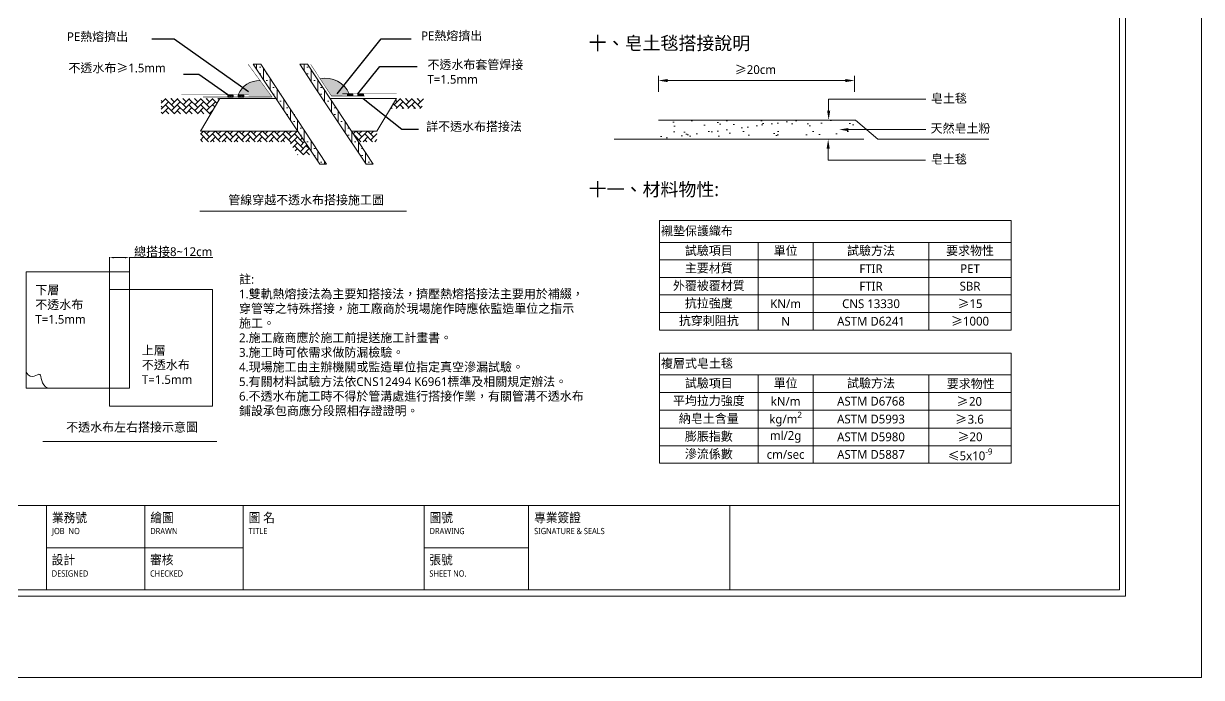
# Model space of a CAD drawing. Header units: millimetres. Extents: x 4039 to 8239, y -1070 to 1900.
# Drawn here: x 5554 to 8239, y -1070 to 421 of the extents above; entities that cross this region are included whole.
import ezdxf
from ezdxf.enums import TextEntityAlignment as Align

# ---------------------------------------------------------------- set-up
doc = ezdxf.new("R2010")
doc.units = ezdxf.units.MM
doc.styles.add('AEH', font='kaiu.ttf')
doc.styles.add('MtXpl_SimSun', font='SimSun.ttf')
doc.styles.get("Standard").update_dxf_attribs({"font": 'Microsoft JhengHei.ttf', "height": 20})
doc.styles.add('圖框文字', font='Microsoft JhengHei.ttf')
doc.styles.add('微軟正黑體-20', font='Microsoft JhengHei.ttf', dxfattribs={"height": 20})
doc.styles.add('微軟正黑體-30', font='Microsoft JhengHei.ttf', dxfattribs={"height": 30})
doc.dimstyles.new('ISO-25', dxfattribs={"dimtxt": 18, "dimasz": 10, "dimexe": 1.25, "dimexo": 0.625, "dimtad": 1, "dimtxsty": 'Standard', "dimcen": 2.5, "dimadec": 0, "dimazin": 0, "dimtfac": 1, "dimtmove": 0, "dimatfit": 3, "dimfxl": 1, "dimarcsym": 0})

msp = doc.modelspace()

# ---------------------------------------------------------------- hatches: boundary and pattern name
at = {"lineweight": 5}
h = msp.add_hatch(dxfattribs=at)
h.set_pattern_fill('SACNCR', color=256, scale=6.51, angle=45)
h.set_pattern_definition([(90, (3806.236, -445.1), (-15.50194, 0), []), (90, (3813.987, -437.349), (-15.50194, 0), [0, -15.50194])])
h.paths.add_polyline_path([(6200.815, 328.816), (6183.397, 328.816), (6220.407, 272.403), (6270.228, 197.588), (6334.623, 100.887), (6350.347, 100.887)])
h.paths.add_polyline_path([(6114.577, 272.403), (6164.397, 197.588), (6228.792, 100.887), (6244.517, 100.887), (6094.985, 328.816), (6077.567, 328.816)])
h = msp.add_hatch(color=256, dxfattribs=at)
h.dxf.hatch_style = 1
h.paths.add_polyline_path([(6229.989, 295.31), (6255.582, 256.299), (6280.509, 256.299), (6280.509, 261.218), (6296.374, 261.218, 0.35697986)])
h = msp.add_hatch(color=256, dxfattribs=at)
h.dxf.hatch_style = 1
h.paths.add_polyline_path([(6092.909, 291.343, 0.32566961), (6043.089, 258.788), (6066.839, 258.788), (6066.839, 253.869), (6120.333, 253.869)])
h = msp.add_hatch(dxfattribs=at)
h.set_pattern_fill('AR-HBONE', color=256, scale=0.093)
h.set_pattern_definition([(45, (3806.236, -445.1), (0, 13.36262), [28.3464, -9.4488]), (135, (3812.918, -438.419), (1e-15, 13.36262), [28.3464, -9.4488])])
h.paths.add_polyline_path([(6465.589, 250.794), (6402.575, 250.794), (6388.884, 227.759), (6461.259, 227.759)])
h.paths.add_polyline_path([(6359.065, 175.979), (6301.083, 175.979), (6316.787, 152.042), (6359.065, 152.042)])
h.paths.add_polyline_path([(6178.787, 175.979), (5956.949, 175.979), (5956.949, 152.042), (6158.785, 152.042), (6178.686, 122.158), (6214.628, 122.158)])
h.paths.add_polyline_path([(6001.253, 250.794), (5867.584, 250.794), (5867.584, 215.706), (5980.474, 215.706)])
h = msp.add_hatch(dxfattribs=at)
h.set_pattern_fill('ANSI37', color=256)
h.set_pattern_definition([(45, (2106.339, -512.0898), (-2.245064, 2.245064), []), (135, (2106.339, -512.0898), (-2.245064, -2.245064), [])])
h.paths.add_polyline_path([(6031.878, 253.869), (6031.878, 258.788), (6019.244, 258.788), (6019.244, 253.869)])
h.paths.add_polyline_path([(6055.723, 253.869), (6055.723, 258.788), (6043.089, 258.788), (6043.089, 253.869)])
h = msp.add_hatch(dxfattribs=at)
h.set_pattern_fill('ANSI37', color=256)
h.set_pattern_definition([(45, (2379.036, -509.6603), (-2.245064, 2.245064), []), (135, (2379.036, -509.6603), (-2.245064, -2.245064), [])])
h.paths.add_polyline_path([(6304.576, 256.299), (6304.576, 261.218), (6291.941, 261.218), (6291.941, 256.299)])
h.paths.add_polyline_path([(6328.42, 256.299), (6328.42, 261.218), (6315.786, 261.218), (6315.786, 256.299)])
h = msp.add_hatch(dxfattribs=at)
h.set_pattern_fill('AR-SAND', color=256)
h.set_pattern_definition([(37.5, (2416.494, -247.78), (-1.60003, 48.94132), [0, -38.608, 0, -43.18, 0, -41.275]), (7.5, (2416.494, -247.78), (44.9523, 71.6825), [0, -20.828, 0, -34.798, 0, -13.335]), (327.5, (2385.25, -247.78), (79.09924, 0.14372), [0, -12.7, 0, -45.72, 0, -59.69]), (317.5, (2385.25, -247.78), (76.3556, 22.2929), [0, -6.35, 0, -29.972, 0, -34.29])])
h.paths.add_polyline_path([(7450.265, 201.437), (7000.88, 201.437), (7000.88, 157.569), (7450.265, 157.569)])

# ---------------------------------------------------------------- linework, layer by layer
for p, q in [((8238.685, 1900.017, 163.187), (8238.685, -1069.983, 163.187)), ((8051.647, 1701.198, 163.187), (8051.647, -677.989, 163.187)), ((8051.647, 1701.198, 326.374), (8051.647, -677.989, 326.374)), ((8051.647, -870.247, 326.374), (8051.647, 1701.198, 326.374)), ((7000.88, 302.551), (7000.88, 265.807)), ((7448.037, 302.551), (7448.037, 265.807)), ((7022.319, 291.433), (7426.598, 291.433)), ((6296.374, 261.218), (6280.509, 261.218)), ((7388.969, 248.84), (7610.48, 248.84)), ((7388.969, 248.84), (7388.969, 222.876)), ((7000.88, 201.437), (7450.265, 201.437)), ((7450.265, 201.437), (7500.73, 157.569)), ((7434.073, 179.621), (7610.48, 179.621)), ((7469.318, 157.569), (6900.401, 157.569)), ((7387.856, 136.13), (7387.856, 110.166)), ((7500.73, 157.569), (7754.078, 157.569)), ((7387.856, 110.166), (7609.366, 110.166)), ((5955.626, -6.697), (6426.37, -6.697)), ((7003.239, -27.631), (7804.816, -27.631)), ((7003.239, -27.631), (7003.239, -277.631)), ((7804.816, -27.631), (7804.816, -277.631)), ((7003.239, -77.631), (7804.816, -77.631)), ((7228.317, -77.631), (7228.317, -277.631)), ((7353.395, -77.631), (7353.395, -277.631)), ((7617.598, -77.631), (7617.598, -277.631)), ((5749.408, -184.589), (5749.408, -111.154)), ((5759.408, -112.404), (5784.94, -112.404)), ((5794.94, -184.589), (5794.94, -111.154)), ((5794.94, -112.404), (5984.899, -112.404)), ((7003.239, -117.631), (7804.816, -117.631)), ((7003.239, -157.631), (7804.816, -157.631)), ((7003.239, -197.631), (7804.816, -197.631)), ((7003.239, -237.631), (7804.816, -237.631)), ((7003.239, -277.631), (7804.816, -277.631)), ((7003.239, -329.979), (7804.816, -329.979)), ((7003.239, -329.979), (7003.239, -581.406)), ((7804.816, -329.979), (7804.816, -581.406)), ((7003.239, -379.979), (7804.816, -379.979)), ((7228.317, -379.979), (7228.317, -581.406)), ((7353.395, -379.979), (7353.395, -581.406)), ((7617.598, -379.979), (7617.598, -581.406)), ((7003.239, -419.979), (7804.816, -419.979)), ((7003.239, -459.979), (7804.816, -459.979)), ((7003.239, -501.406), (7804.816, -501.406)), ((5598.001, -531.975), (5994.359, -531.975)), ((7003.239, -541.406), (7804.816, -541.406)), ((7003.239, -581.406), (7804.816, -581.406)), ((8051.647, -677.989, 163.187), (4225.722, -677.989, 163.187)), ((8051.647, -677.989, 326.374), (4225.722, -677.989, 326.374)), ((8051.647, -677.989, 326.374), (4225.722, -677.989, 326.374)), ((5605.907, -677.989, 326.374), (5605.907, -870.247, 326.374)), ((5830.004, -677.989, 326.374), (5830.004, -870.247, 326.374)), ((6054.101, -677.989, 326.374), (6054.101, -870.247, 326.374)), ((6466.645, -677.989, 326.374), (6704.896, -677.989, 326.374)), ((6466.645, -677.989, 326.374), (6466.645, -870.247, 326.374)), ((6704.896, -677.989, 326.374), (6704.896, -870.247, 326.374)), ((6704.896, -677.989, 326.374), (6704.896, -870.247, 326.374)), ((7163.753, -677.989, 326.374), (7163.753, -870.247, 326.374)), ((5605.907, -774.118, 326.374), (6054.101, -774.118, 326.374)), ((6466.645, -774.118, 326.374), (6704.896, -774.118, 326.374)), ((4225.722, -870.247, 326.374), (8051.647, -870.247, 326.374)), ((8238.685, -1069.983, 163.187), (4038.685, -1069.983, 163.187))]:
    msp.add_line(p, q, dxfattribs=at)
at = {"color": 4, "lineweight": 5}
for p, q in [((8065.86, -884.459, 326.374), (8065.86, 1715.41, 326.374)), ((4211.51, -884.459, 326.374), (8065.86, -884.459, 326.374))]:
    msp.add_line(p, q, dxfattribs=at)
at = {"lineweight": 5, "const_width": 1}
for points in [[(6065.486, 328.816), (6120.333, 253.869), (5962.558, 253.869)], [(6208.007, 328.816), (6255.582, 256.299), (6331.347, 256.299)], [(6066.839, 258.788), (5913.623, 258.788)], [(6280.509, 261.218), (6404.045, 261.218)]]:
    msp.add_lwpolyline(points, dxfattribs=at)
at = {"lineweight": 5}
for points in [[(6077.567, 328.816), (6114.577, 272.403), (6164.397, 197.588), (6228.792, 100.887), (6244.517, 100.887), (6094.985, 328.816)], [(6077.567, 328.816), (6094.985, 328.816)], [(6183.397, 328.816), (6220.407, 272.403), (6270.228, 197.588), (6334.623, 100.887), (6350.347, 100.887), (6200.815, 328.816)], [(6183.397, 328.816), (6200.815, 328.816)], [(6001.253, 250.794), (5956.949, 175.979), (6178.787, 175.979)], [(6001.253, 250.794), (6128.967, 250.794)], [(6403.531, 250.794), (6252.001, 250.794)], [(6403.531, 250.794), (6359.065, 175.979), (6301.083, 175.979)]]:
    msp.add_lwpolyline(points, dxfattribs=at)
for points in [[(6019.244, 258.788), (6031.878, 258.788), (6031.878, 253.869), (6019.244, 253.869)], [(6043.089, 258.788), (6055.723, 258.788), (6055.723, 253.869), (6043.089, 253.869)], [(6291.941, 261.218), (6304.576, 261.218), (6304.576, 256.299), (6291.941, 256.299)], [(6315.786, 261.218), (6328.42, 261.218), (6328.42, 256.299), (6315.786, 256.299)], [(5559.736, -144.514), (5794.94, -144.514), (5794.94, -410.485), (5559.736, -410.485)], [(5749.408, -185.214), (5984.612, -185.214), (5984.612, -451.186), (5749.408, -451.186)]]:
    msp.add_lwpolyline(points, close=True, dxfattribs=at)
for centre, radius, start, end in [((6242.349, 237.698), 58.923, 23.526057, 102.108222), ((6090.339, 240.877), 50.531, 87.08425, 159.239671)]:
    msp.add_arc(centre, radius, start, end, dxfattribs=at)
msp.add_open_spline([(5559.736, -373.981), (5571.345, -394.229), (5598.447, -358.407), (5592.397, -402.861), (5609.56, -410.485)], degree=3, knots=[0, 0, 0, 0, 39.4909404, 75.15846979, 75.15846979, 75.15846979, 75.15846979], dxfattribs=at)
for points in [[(7022.319, 295.007), (7022.319, 287.86), (7000.88, 291.433)], [(7426.598, 295.007), (7426.598, 287.86), (7448.037, 291.433)], [(7385.396, 222.876), (7392.542, 222.876), (7388.969, 201.437)], [(7434.073, 183.194), (7434.073, 176.048), (7412.634, 179.621)], [(7384.282, 136.13), (7391.429, 136.13), (7387.856, 157.569)], [(5759.408, -110.737), (5759.408, -114.071), (5749.408, -112.404)], [(5784.94, -110.737), (5784.94, -114.071), (5794.94, -112.404)]]:
    msp.add_solid(points, dxfattribs=at)

# ---------------------------------------------------------------- texts
for s, style, p in [('要求物性', '微軟正黑體-20', (7658.256, -410.179)), ('≥', 'MtXpl_SimSun', (7680.211, -450.369)), ('20', '微軟正黑體-20', (7708.815, -450.369)), ('≥', 'MtXpl_SimSun', (7677.151, -491.083)), ('3.6', '微軟正黑體-20', (7705.755, -491.083))]:
    msp.add_text(s, height=20, dxfattribs=dict(style=style)).set_placement(p)
at = {"color": 3, "lineweight": 5, "style": '圖框文字', "width": 0.91}
for s, p in [('業務號', (5618.642, -705.411, 326.374)), ('繪圖', (5842.739, -705.411, 326.374)), ('圖 名', (6066.836, -705.411, 326.374)), ('圖號', (6479.38, -705.411, 326.374)), ('專業簽證', (6717.632, -705.411, 326.374)), ('設計', (5618.108, -801.515, 326.374)), ('審核', (5842.205, -801.515, 326.374)), ('張號', (6478.845, -801.515, 326.374))]:
    msp.add_text(s, height=21.425, dxfattribs=at).set_placement(p, align=Align.MIDDLE_LEFT)
at = {"lineweight": 5, "style": '圖框文字', "width": 0.91}
for s, height, p in [('JOB  NO', 14.2123, (5618.642, -735.976, 326.374)), ('DRAWN', 14.2123, (5842.739, -735.976, 326.374)), ('TITLE', 14.2123, (6066.836, -735.976, 326.374)), ('DRAWING', 14.2123, (6479.38, -735.976, 326.374)), ('SIGNATURE & SEALS', 14.21228, (6717.632, -735.976, 326.374)), ('DESIGNED', 14.2123, (5618.108, -832.884, 326.374)), ('CHECKED', 14.2123, (5842.205, -832.884, 326.374)), ('SHEET NO.', 14.2123, (6478.845, -832.884, 326.374))]:
    msp.add_text(s, height=height, dxfattribs=at).set_placement(p, align=Align.MIDDLE_LEFT)
at = {"lineweight": 5, "attachment_point": 1}
for s, width, insert, char_height, style in [('\\pxt29,46;PE熱熔擠出', 174.26956, (5652.773, 401.434), 20, '微軟正黑體-20'), ('\\pxt29,46;PE熱熔擠出', 174.26956, (6459.953, 403.503), 20, '微軟正黑體-20'), ('十、皂土毯搭接說明', 432.8694, (6841.949, 391.544), 30, '微軟正黑體-30'), ('\\pxt46;不透水布{\\fSimSun|b0|i0|c134|p2;≥}1.5mm', 247.8507, (5656.06, 330.098), 20, '微軟正黑體-20'), ('\\pxt46;不透水布套管焊接T=1.5mm', 275.95452, (6474.476, 337.663), 20, '微軟正黑體-20'), ('\\pxt29,46;詳不透水布搭接法', 276.22487, (6471.46, 196.529), 20, '微軟正黑體-20'), ('十一、材料物性:', 284.7674, (6841.949, 58.116), 30, '微軟正黑體-20'), ('\\pxt46;管線穿越不透水布搭接施工圖', 481.60901, (6020.504, 28.99), 20, '微軟正黑體-20'), ('註:\\P1.雙軌熱熔接法為主要知搭接法，擠壓熱熔搭接法主要用於補綴，穿管等之特殊搭接，施工廠商於現場施作時應依監造單位之指示施工。\\P2.施工廠商應於施工前提送施工計畫書。\\P3.施工時可依需求做防漏檢驗。\\P4.現場施工由主辦機關或監造單位指定真空滲漏試驗。\\P5.有關材料試驗方法依CNS12494 K6961標準及相關規定辦法。\\P6.不透水布施工時不得於管溝處進行搭接作業，有關管溝不透水布鋪設承包商應分段照相存證證明。', 786.9011, (6045.003, -151.908), 20, '微軟正黑體-20'), ('\\pxt46;下層\\P不透水布\\PT=1.5mm', 148.17878, (5580.678, -176.415), 20, '微軟正黑體-20'), ('\\pxt46;上層\\P不透水布\\PT=1.5mm', 148.17878, (5823.554, -313.852), 20, '微軟正黑體-20'), ('\\pxt46;不透水布左右搭接示意圖', 481.60901, (5651.069, -489.301), 20, '微軟正黑體-20')]:
    msp.add_mtext_dynamic_manual_height_columns(s, width=width, gutter_width=12.5, heights=[0], dxfattribs=dict(at, insert=insert, char_height=char_height, style=style))
at = {"lineweight": 5, "char_height": 20, "attachment_point": 5}
for s, insert, style in [('{\\fSimSun|b0|i0|c134|p2;\\C0;≥\\fMicrosoft JhengHei|b0|i0|c136|p34;20cm}', (7221.981, 316.076), 'AEH'), ('{\\fMicrosoft JhengHei|b0|i0|c136|p34;\\C0;皂土毯}', (7663.013, 249.79), 'AEH'), ('{\\fMicrosoft JhengHei|b0|i0|c136|p34;\\C0;天然皂土粉}', (7689.521, 181.168), 'AEH'), ('{\\fMicrosoft JhengHei|b0|i0|c136|p34;\\C0;皂土毯}', (7663.013, 111.116), 'AEH'), ('總搭接8~12cm', (5894.92, -100.023), '微軟正黑體-20')]:
    msp.add_mtext(s, dxfattribs=dict(at, insert=insert, style=style))
at = {"lineweight": 5, "char_height": 20, "style": '微軟正黑體-20'}
for s, insert, width, attachment_point in [('襯墊保護織布', (7006.909, -52.631), 794.23689, 4), ('試驗項目', (7115.778, -97.631), 217.73801, 5), ('單位', (7290.856, -97.631), 117.73801, 5), ('試驗方法', (7485.496, -97.631), 256.8622, 5), ('要求物性', (7711.207, -97.631), 179.87803, 5), ('主要材質', (7115.778, -137.631), 217.73801, 5), ('FTIR', (7485.496, -137.631), 256.8622, 5), ('{\\C256;PET}', (7711.207, -137.631), 179.87803, 5), ('外覆被覆材質', (7115.778, -177.631), 217.73801, 5), ('FTIR', (7485.496, -177.631), 256.8622, 5), ('{\\C256;SBR}', (7711.207, -177.631), 179.87803, 5), ('抗拉強度', (7115.778, -217.631), 217.73801, 5), ('\\A1;KN/m', (7290.856, -217.631), 117.73801, 5), ('CNS 13330', (7485.496, -217.631), 256.8622, 5), ('{\\fSimSun|b0|i0|c134|p2;\\C256;≥\\fMicrosoft JhengHei|b0|i0|c136|p34;15}', (7711.207, -217.631), 179.87803, 5), ('抗穿刺阻抗', (7115.778, -257.631), 217.73801, 5), ('N', (7290.856, -257.631), 117.73801, 5), ('ASTM D6241', (7485.496, -257.631), 256.8622, 5), ('{\\fSimSun|b0|i0|c134|p2;\\C256;≥\\fMicrosoft JhengHei|b0|i0|c136|p34;1000}', (7711.207, -257.631), 179.87803, 5), ('複層式皂土毯', (7006.909, -354.979), 794.23689, 4), ('試驗項目', (7115.778, -399.979), 217.73801, 5), ('單位', (7290.856, -399.979), 117.73801, 5), ('試驗方法', (7485.496, -399.979), 256.8622, 5), ('平均拉力強度', (7115.778, -439.979), 217.73801, 5), ('kN/m', (7290.856, -439.979), 117.73801, 5), ('ASTM D6768', (7485.496, -439.979), 256.8622, 5), ('納皂土含量', (7115.778, -480.692), 217.73801, 5), ('\\A1;kg/m{\\H0.7x;\\S2^ ;}', (7290.856, -480.692), 117.73801, 5), ('ASTM D5993', (7485.496, -480.692), 256.8622, 5), ('膨脹指數', (7115.778, -521.406), 217.73801, 5), ('\\A1;ml/2g', (7290.856, -521.406), 117.73801, 5), ('{\\fSimSun|b0|i0|c134|p2;\\C256;≥\\fMicrosoft JhengHei|b0|i0|c136|p34;20}', (7711.207, -521.406), 179.87803, 5), ('ASTM D5980', (7485.496, -521.406), 256.8622, 5), ('滲流係數', (7115.778, -561.406), 217.73801, 5), ('cm/sec', (7290.856, -561.406), 117.73801, 5), ('ASTM D5887', (7485.496, -561.406), 256.8622, 5), ('\\A1;{\\fSimSun|b0|i0|c134|p2;\\C256;≤\\fMicrosoft JhengHei|b0|i0|c136|p34;5x10\\H0.7x;\\S-9^ ;}', (7711.207, -561.406), 179.87803, 5)]:
    msp.add_mtext(s, dxfattribs=dict(at, insert=insert, width=width, attachment_point=attachment_point))

# ---------------------------------------------------------------- leaders
at = {"lineweight": 5}
for points, override in [([(6066.839, 265.428), (5897.407, 385.99), (5846.136, 385.99)], {"dimgap": 0.625, "dimtad": 0, "dimarcsym": 1}), ([(6268.475, 261.409), (6368.815, 386.797), (6437.617, 386.797)], {"dimgap": 0.625, "dimtad": 0, "dimarcsym": 1}), ([(6315.786, 261.218), (6365.855, 323.786), (6450.695, 323.786)], {"dimgap": 0.625, "dimtad": 0}), ([(6019.244, 258.788), (5953.623, 305.482), (5918.651, 305.482)], {"dimgap": 0.625, "dimtad": 0}), ([(6327.766, 250.794), (6415.7, 180.805), (6454.162, 180.805)], {"dimgap": 0.625, "dimtad": 0, "dimarcsym": 1})]:
    msp.add_leader(points, dimstyle='ISO-25', override=override, dxfattribs=at)

doc.saveas('drawing.dxf')
